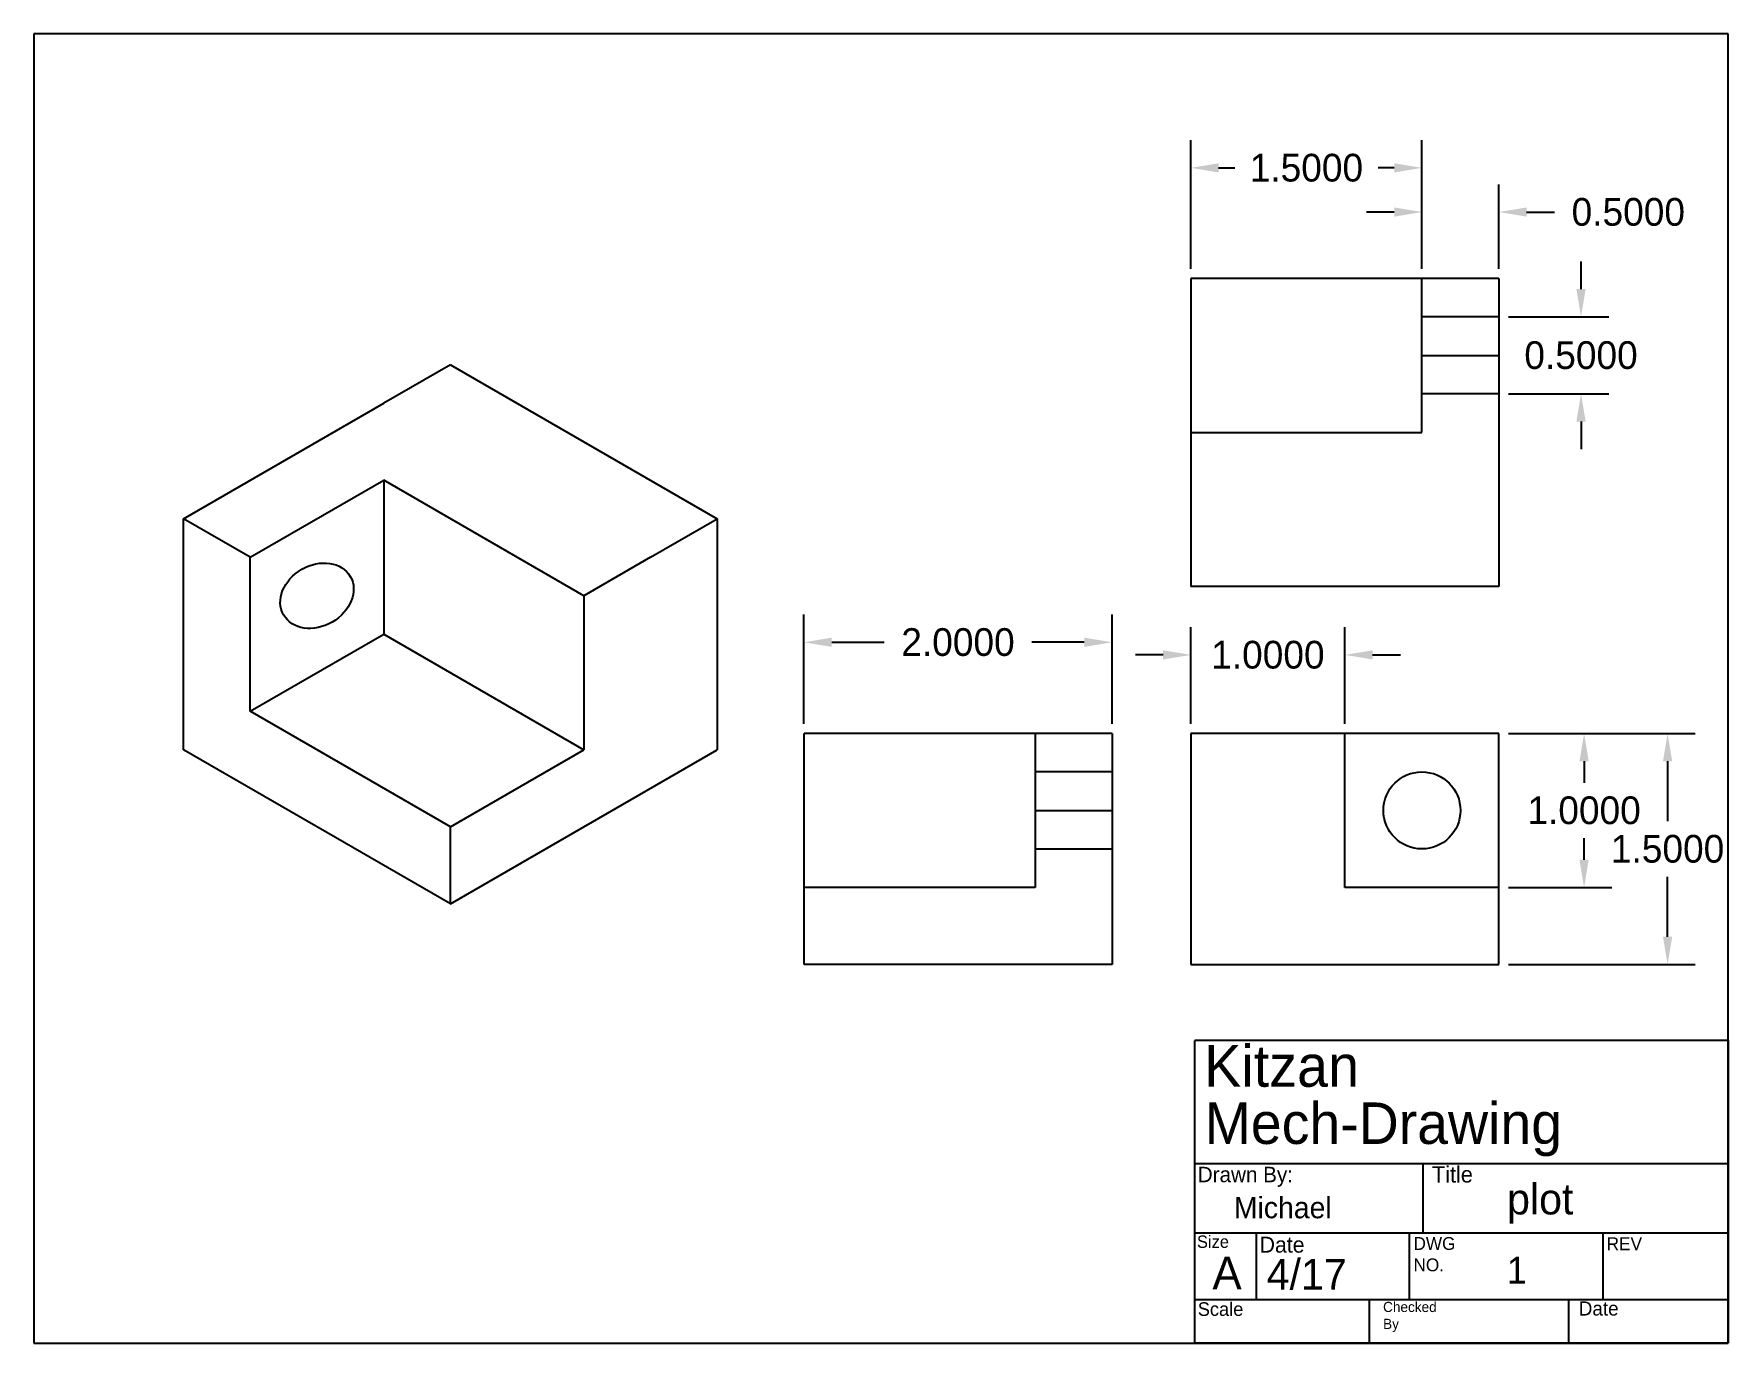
# Model space of a CAD drawing. Header units: inches. Extents: x 3.8 to 14.8, y 7.9 to 16.4.
import ezdxf

# ---------------------------------------------------------------- set-up
doc = ezdxf.new("R2010")
doc.units = ezdxf.units.IN
doc.header["$MEASUREMENT"] = 0
doc.layers.add('blue', color=5, linetype='Continuous')
doc.layers.add('red', color=1, linetype='Continuous')
doc.dimstyles.get("Standard").update_dxf_attribs({"dimtxt": 0.18, "dimasz": 0.18, "dimexe": 0.18, "dimexo": 0.0625, "dimgap": 0.09, "dimtad": 0, "dimtih": 1, "dimtoh": 1, "dimdec": 4, "dimzin": 0, "dimdsep": 46, "dimtxsty": 'Standard', "dimcen": 0.09, "dimadec": 0, "dimazin": 0, "dimtfac": 1, "dimtdec": 4, "dimtofl": 0, "dimtmove": 0, "dimatfit": 3, "dimfxl": 0, "dimtolj": 1, "dimtzin": 0, "dimarcsym": 0})

# ---------------------------------------------------------------- blocks, each defined once
blk = doc.blocks.new('*D14')
at = {"color": 0, "lineweight": -2}
for p, q in [((8.779, 11.964), (8.779, 12.673)), ((10.779, 11.964), (10.779, 12.673)), ((8.959, 12.493), (9.299, 12.493)), ((10.599, 12.493), (10.259, 12.493))]:
    blk.add_line(p, q, dxfattribs=at)
at = {"color": 0}
for points in [[(8.959, 12.523), (8.959, 12.463), (8.779, 12.493)], [(10.599, 12.523), (10.599, 12.463), (10.779, 12.493)]]:
    blk.add_solid(points, dxfattribs=at)
at = {"layer": 'Defpoints', "color": 0}
for p in [(8.779, 12.493), (8.779, 11.901), (10.779, 11.901)]:
    blk.add_point(p, dxfattribs=at)
at = {"color": 0, "insert": (9.779, 12.493), "char_height": 0.18, "attachment_point": 5}
blk.add_mtext('\\A1;2.0000', dxfattribs=at)
blk = doc.blocks.new('*D15')
at = {"color": 0, "lineweight": -2}
for p, q in [((11.291, 11.964), (11.291, 12.591)), ((12.291, 11.964), (12.291, 12.591)), ((11.111, 12.411), (10.931, 12.411)), ((12.471, 12.411), (12.651, 12.411))]:
    blk.add_line(p, q, dxfattribs=at)
at = {"color": 0}
for points in [[(11.111, 12.441), (11.111, 12.381), (11.291, 12.411)], [(12.471, 12.441), (12.471, 12.381), (12.291, 12.411)]]:
    blk.add_solid(points, dxfattribs=at)
at = {"layer": 'Defpoints', "color": 0}
for p in [(12.291, 12.411), (11.291, 11.901), (12.291, 11.901)]:
    blk.add_point(p, dxfattribs=at)
at = {"color": 0, "insert": (11.791, 12.411), "char_height": 0.18, "attachment_point": 5}
blk.add_mtext('\\A1;1.0000', dxfattribs=at)
blk = doc.blocks.new('*D16')
at = {"color": 0, "lineweight": -2}
for p, q in [((13.824, 14.786), (13.824, 14.966)), ((13.353, 14.606), (14.004, 14.606)), ((13.353, 14.106), (14.004, 14.106)), ((13.824, 13.926), (13.824, 13.746))]:
    blk.add_line(p, q, dxfattribs=at)
at = {"color": 0}
for points in [[(13.794, 14.786), (13.854, 14.786), (13.824, 14.606)], [(13.794, 13.926), (13.854, 13.926), (13.824, 14.106)]]:
    blk.add_solid(points, dxfattribs=at)
at = {"layer": 'Defpoints', "color": 0}
for p in [(13.291, 14.606), (13.291, 14.106), (13.824, 14.106)]:
    blk.add_point(p, dxfattribs=at)
at = {"color": 0, "insert": (13.824, 14.356), "char_height": 0.18, "attachment_point": 5}
blk.add_mtext('\\A1;0.5000', dxfattribs=at)
blk = doc.blocks.new('*D17')
at = {"color": 0, "lineweight": -2}
for p, q in [((13.353, 11.901), (14.024, 11.901)), ((13.844, 11.721), (13.844, 11.581)), ((13.844, 11.081), (13.844, 11.221)), ((13.353, 10.901), (14.024, 10.901))]:
    blk.add_line(p, q, dxfattribs=at)
at = {"color": 0}
for points in [[(13.814, 11.721), (13.874, 11.721), (13.844, 11.901)], [(13.814, 11.081), (13.874, 11.081), (13.844, 10.901)]]:
    blk.add_solid(points, dxfattribs=at)
at = {"layer": 'Defpoints', "color": 0}
for p in [(13.291, 11.901), (13.291, 10.901), (13.844, 10.901)]:
    blk.add_point(p, dxfattribs=at)
at = {"color": 0, "insert": (13.844, 11.401), "char_height": 0.18, "attachment_point": 5}
blk.add_mtext('\\A1;1.0000', dxfattribs=at)
blk = doc.blocks.new('*D18')
at = {"color": 0, "lineweight": -2}
for p, q in [((11.291, 14.918), (11.291, 15.753)), ((12.791, 14.918), (12.791, 15.753)), ((11.471, 15.573), (11.576, 15.573)), ((12.611, 15.573), (12.506, 15.573))]:
    blk.add_line(p, q, dxfattribs=at)
at = {"color": 0}
for points in [[(11.471, 15.603), (11.471, 15.543), (11.291, 15.573)], [(12.611, 15.603), (12.611, 15.543), (12.791, 15.573)]]:
    blk.add_solid(points, dxfattribs=at)
at = {"layer": 'Defpoints', "color": 0}
for p in [(11.291, 15.573), (11.291, 14.856), (12.791, 14.856)]:
    blk.add_point(p, dxfattribs=at)
at = {"color": 0, "insert": (12.041, 15.573), "char_height": 0.18, "attachment_point": 5}
blk.add_mtext('\\A1;1.5000', dxfattribs=at)
blk = doc.blocks.new('*D19')
at = {"color": 0, "lineweight": -2}
for p, q in [((12.791, 14.918), (12.791, 15.466)), ((13.291, 14.918), (13.291, 15.466)), ((12.611, 15.286), (12.431, 15.286)), ((13.471, 15.286), (13.651, 15.286))]:
    blk.add_line(p, q, dxfattribs=at)
at = {"color": 0}
for points in [[(12.611, 15.316), (12.611, 15.256), (12.791, 15.286)], [(13.471, 15.316), (13.471, 15.256), (13.291, 15.286)]]:
    blk.add_solid(points, dxfattribs=at)
at = {"layer": 'Defpoints', "color": 0}
for p in [(13.291, 15.286), (12.791, 14.856), (13.291, 14.856)]:
    blk.add_point(p, dxfattribs=at)
at = {"color": 0, "insert": (14.131, 15.286), "char_height": 0.18, "attachment_point": 5}
blk.add_mtext('\\A1;0.5000', dxfattribs=at)
blk = doc.blocks.new('*D20')
at = {"color": 0, "lineweight": -2}
for p, q in [((13.353, 11.901), (14.566, 11.901)), ((14.386, 11.721), (14.386, 11.331)), ((14.386, 10.581), (14.386, 10.971)), ((13.353, 10.401), (14.566, 10.401))]:
    blk.add_line(p, q, dxfattribs=at)
at = {"color": 0}
for points in [[(14.356, 11.721), (14.416, 11.721), (14.386, 11.901)], [(14.356, 10.581), (14.416, 10.581), (14.386, 10.401)]]:
    blk.add_solid(points, dxfattribs=at)
at = {"layer": 'Defpoints', "color": 0}
for p in [(13.291, 11.901), (13.291, 10.401), (14.386, 10.401)]:
    blk.add_point(p, dxfattribs=at)
at = {"color": 0, "insert": (14.386, 11.151), "char_height": 0.18, "attachment_point": 5}
blk.add_mtext('\\A1;1.5000', dxfattribs=at)

msp = doc.modelspace()

# ---------------------------------------------------------------- linework, layer by layer
for p, q in [((3.77907, 16.44279), (3.77907, 7.94279)), ((14.77907, 16.44279), (3.77907, 16.44279)), ((13.66907, 16.44279), (13.28907, 16.44279)), ((14.77907, 16.44279), (14.06907, 16.44279)), ((14.77907, 7.94279), (14.77907, 16.44279)), ((11.29096, 14.85572), (11.29096, 12.85572)), ((13.29096, 14.85572), (11.29096, 14.85572)), ((13.29096, 14.85572), (13.29096, 12.85572)), ((6.48308, 14.29516), (6.05007, 14.04516)), ((6.48308, 14.29516), (8.21514, 13.29516)), ((4.75103, 13.29516), (6.05007, 14.04516)), ((5.18405, 13.04516), (6.05007, 13.54516)), ((7.34911, 12.79516), (6.05007, 13.54516)), ((6.05007, 13.54516), (6.05007, 12.54516)), ((6.05007, 13.54516), (6.05007, 13.04516)), ((4.75103, 11.79516), (4.75103, 13.29516)), ((5.18405, 13.04516), (4.75103, 13.29516)), ((7.78212, 13.04516), (8.21514, 13.29516)), ((8.21514, 13.29516), (8.21514, 11.79516)), ((5.18405, 12.04516), (5.18405, 13.04516)), ((5.18405, 12.04516), (5.18405, 13.04516)), ((7.78212, 13.04516), (7.34911, 12.79516)), ((7.34911, 12.79516), (7.34911, 11.79516)), ((13.29096, 12.85572), (11.29096, 12.85572)), ((5.18405, 12.04516), (6.05007, 12.54516)), ((6.05007, 12.54516), (7.34911, 11.79516)), ((6.48308, 11.29516), (5.18405, 12.04516)), ((8.77938, 10.87839), (8.77938, 11.90112)), ((10.77938, 11.90112), (8.77938, 11.90112)), ((10.77938, 11.90112), (10.27938, 11.90112)), ((10.77938, 11.90112), (10.77938, 10.40112)), ((12.29096, 11.90112), (11.29096, 11.90112)), ((11.29096, 11.90112), (11.29096, 10.40112)), ((13.29096, 11.90112), (12.29096, 11.90112)), ((13.29096, 10.90112), (13.29096, 11.90112)), ((6.48308, 10.79516), (4.75103, 11.79516)), ((6.48308, 10.79516), (8.21514, 11.79516)), ((6.48308, 11.29516), (7.34911, 11.79516)), ((6.48308, 10.79516), (6.48308, 11.29516)), ((13.29096, 10.40112), (13.29096, 10.90112)), ((8.77938, 10.40112), (8.77938, 10.87839)), ((10.77938, 10.40112), (8.77938, 10.40112)), ((10.77938, 10.40112), (8.77938, 10.40112)), ((11.29096, 10.40112), (13.29096, 10.40112)), ((11.3173, 7.94279), (11.3173, 9.90847)), ((14.77907, 9.90847), (11.3173, 9.90847)), ((14.77907, 9.90847), (14.77907, 7.94279)), ((11.3173, 9.10902), (14.77907, 9.10902)), ((12.79706, 9.10902), (12.79706, 8.65612)), ((14.77907, 8.65612), (11.3173, 8.65612)), ((11.71485, 8.65612), (11.71485, 8.22586)), ((12.70816, 8.65612), (12.70816, 8.22586)), ((13.96635, 8.65612), (13.96635, 8.22586)), ((11.3173, 8.22586), (14.77907, 8.22586)), ((12.4493, 8.22586), (12.4493, 7.94279)), ((13.74361, 8.22586), (13.74361, 7.94279)), ((3.77907, 7.94279), (14.77907, 7.94279)), ((14.77907, 7.94279), (11.3173, 7.94279))]:
    msp.add_line(p, q)
msp.add_ellipse((5.61706, 12.79516), major_axis=(-0.21651, -0.125), ratio=0.79164848)
at = {"layer": 'blue'}
for p, q in [((13.29096, 14.60572), (12.79096, 14.60572)), ((12.79096, 14.35572), (13.29096, 14.35572)), ((13.29096, 14.10572), (12.79096, 14.10572)), ((10.77938, 11.65112), (10.27938, 11.65112)), ((10.27938, 11.40112), (10.77938, 11.40112)), ((10.27938, 11.15112), (10.77938, 11.15112))]:
    msp.add_line(p, q, dxfattribs=at)
msp.add_circle((12.79096, 11.40112), 0.25, dxfattribs=at)
at = {"layer": 'red'}
for p, q in [((12.79096, 13.85572), (12.79096, 14.85572)), ((11.29096, 13.85572), (12.79096, 13.85572)), ((10.27938, 11.90112), (10.27938, 10.90112)), ((12.29096, 10.90112), (12.29096, 11.90112)), ((10.27938, 10.90112), (8.77938, 10.90112)), ((13.29096, 10.90112), (12.29096, 10.90112))]:
    msp.add_line(p, q, dxfattribs=at)

# ---------------------------------------------------------------- texts
at = {"attachment_point": 1}
for s, insert, char_height, width in [('Kitzan', (11.37682, 9.87777), 0.270814, 0.2168457), ('Mech-Drawing', (11.38031, 9.50513), 0.2692246, 0.8235386), ('Drawn By:', (11.3357, 9.08757), 0.100257, 2.5497063), ('Title', (12.85593, 9.09071), 0.105311, 6.831465842563253e-17), ('plot', (13.34377, 8.97823), 0.2, 0.9263954), ('Michael', (11.57018, 8.89125), 0.137861, 0.1989356), ('Size', (11.33025, 8.64129), 0.080075, 0.054904), ('Date', (11.73722, 8.63359), 0.103361, 0.3257237), ('DWG NO.', (12.73644, 8.63126), 0.083278, 0.2663428), ('REV', (13.99004, 8.62965), 0.083784, 0.1534956), ('A', (11.43129, 8.50502), 0.21203, 0.0345371), ('4/17', (11.78265, 8.48958), 0.2, 0.9255111), ('1', (13.34198, 8.50303), 0.1747, 0.1771523), ('Scale', (11.3355, 8.20808), 0.088552, 0.164049), ('Checked By', (12.53893, 8.21048), 0.065945, 0.1532396), ('Date', (13.80952, 8.21341), 0.091551, 0.1379077)]:
    msp.add_mtext(s, dxfattribs=dict(at, insert=insert, char_height=char_height, width=width))

# ---------------------------------------------------------------- dimensions: what is measured, and where the dimension line sits
for base, p1, p2, picture, middle in [((11.29096, 15.5725), (12.79096, 14.85572), (11.29096, 14.85572), '*D18', (12.04096, 15.5725)), ((13.29096, 15.28591), (12.79096, 14.85572), (13.29096, 14.85572), '*D19', (14.13096, 15.28591)), ((8.77938, 12.49337), (10.77938, 11.90112), (8.77938, 11.90112), '*D14', (9.77938, 12.49337)), ((12.29096, 12.41147), (11.29096, 11.90112), (12.29096, 11.90112), '*D15', (11.79096, 12.41147))]:
    dim = msp.add_linear_dim(base=base, p1=p1, p2=p2, dimstyle='Standard')
    dim.commit()
    dim.dimension.update_dxf_attribs({"geometry": picture, "text_midpoint": middle})
for base, p1, p2, picture, middle in [((13.82371, 14.10572), (13.29096, 14.60572), (13.29096, 14.10572), '*D16', (13.82371, 14.35572)), ((13.84422, 10.90112), (13.29096, 11.90112), (13.29096, 10.90112), '*D17', (13.84422, 11.40112)), ((14.38632, 10.40112), (13.29096, 11.90112), (13.29096, 10.40112), '*D20', (14.38632, 11.15112))]:
    dim = msp.add_linear_dim(base=base, p1=p1, p2=p2, angle=90, dimstyle='Standard')
    dim.commit()
    dim.dimension.update_dxf_attribs({"geometry": picture, "text_midpoint": middle})

doc.saveas('drawing.dxf')
